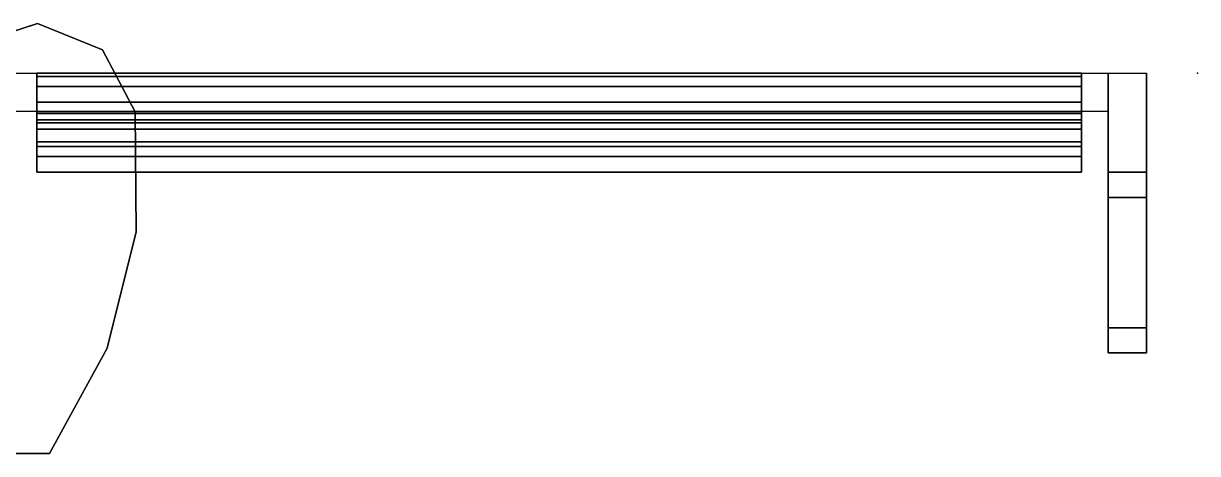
# Model space of a CAD drawing. Extents: x -170 to 1783, y -20 to 1205.
# Drawn here: x 480.335 to 482.175, y 358.036 to 358.71 of the extents above; entities that cross this region are included whole.
import ezdxf

# ---------------------------------------------------------------- set-up
doc = ezdxf.new("R2010")
doc.units = 0
doc.header["$LTSCALE"] = 96
doc.header["$MEASUREMENT"] = 0
for name, color, linetype in [('A-FURN-3-PANEL-RACE', 7, 'Continuous'), ('A-FURN-3-PANEL-TRIM', 7, 'Continuous'), ('MAIN_PANEL', 7, 'Continuous'), ('MAIN_PANEL_COMP', 7, 'Continuous')]:
    doc.layers.add(name, color=color, linetype=linetype)

# ---------------------------------------------------------------- blocks, each defined once
blk = doc.blocks.new('EC-EFN-456')
at = {"layer": 'A-FURN-3-PANEL-TRIM', "color": 60, "linetype": 'Continuous'}
for points in [[(47.4, -0.1348, 3.8013), (47.4, 0.3185, 3.8013), (47.4, 0.3185, 4.013), (47.4, -0.1348, 4.013)], [(48.0395, -0.0114, 3.8013), (48.0735, -0.1159, 3.8013), (48.0735, -0.1159, 4.013), (48.0395, -0.0114, 4.013)], [(48.0735, -0.1159, 3.8013), (48.0322, -0.2178, 3.8013), (48.0322, -0.2178, 4.013), (48.0735, -0.1159, 4.013)], [(47.5649, -0.2249, 3.8013), (47.4, -0.1348, 3.8013), (47.4, -0.1348, 4.013), (47.5649, -0.2249, 4.013)], [(48.0322, -0.2178, 3.8013), (47.935, -0.269, 3.8013), (47.935, -0.269, 4.013), (48.0322, -0.2178, 4.013)], [(47.7471, -0.2706, 3.8013), (47.5649, -0.2249, 3.8013), (47.5649, -0.2249, 4.013), (47.7471, -0.2706, 4.013)], [(47.935, -0.269, 3.8013), (47.7471, -0.2706, 3.8013), (47.7471, -0.2706, 4.013), (47.935, -0.269, 4.013)]]:
    blk.add_3dface(points, dxfattribs=at)
for points, invisible_edges in [([(47.9, 0.3185, 3.8013), (47.4, -0.1348, 3.8013), (47.9639, 0.0847, 3.8013), (47.9163, 0.1973, 3.8013)], 3), ([(47.9, 0.3185, 4.013), (47.9163, 0.1973, 4.013), (47.9639, 0.0847, 4.013), (47.4, -0.1348, 4.013)], 12), ([(47.9, 0.3185, 3.8013), (47.4, 0.3185, 3.8013), (47.4, -0.1348, 3.8013)], 12), ([(47.4, -0.1348, 4.013), (47.4, 0.3185, 4.013), (47.9, 0.3185, 4.013)], 12), ([(47.9639, 0.0847, 3.8013), (47.4, -0.1348, 3.8013), (48.0735, -0.1159, 3.8013), (48.0395, -0.0114, 3.8013)], 3), ([(47.9639, 0.0847, 4.013), (48.0395, -0.0114, 4.013), (48.0735, -0.1159, 4.013), (47.4, -0.1348, 4.013)], 12), ([(48.0735, -0.1159, 3.8013), (47.4, -0.1348, 3.8013), (47.935, -0.269, 3.8013), (48.0322, -0.2178, 3.8013)], 3), ([(48.0735, -0.1159, 4.013), (48.0322, -0.2178, 4.013), (47.935, -0.269, 4.013), (47.4, -0.1348, 4.013)], 12), ([(47.935, -0.269, 3.8013), (47.4, -0.1348, 3.8013), (47.5649, -0.2249, 3.8013), (47.7471, -0.2706, 3.8013)], 1), ([(47.935, -0.269, 4.013), (47.7471, -0.2706, 4.013), (47.5649, -0.2249, 4.013), (47.4, -0.1348, 4.013)], 8)]:
    blk.add_3dface(points, dxfattribs=dict(at, invisible_edges=invisible_edges))
blk = doc.blocks.new('EC-EC-1')
at = {"layer": 'A-FURN-3-PANEL-RACE', "color": 40, "linetype": 'Continuous'}
for points, invisible_edges in [([(0, 0, 3.515), (0, 0, 0.3963), (0, 1.8399, 0.3963), (0, 1.8399, 3.515)], 8), ([(0.155, 1.8399, 3.1951), (0, 1.8399, 3.515), (0, 1.8399, 0.3963), (0.155, 1.8399, 1.4986)], 5), ([(0.1945, 1.8399, 1.4986), (0.155, 1.8399, 1.4986), (0, 1.8399, 0.3963), (0.438, 1.8399, 0.3963)], 10), ([(0.438, 1.8399, 3.245), (0.438, 1.8399, 3.515), (0, 1.8399, 3.515), (0.155, 1.8399, 3.1951)], 4), ([(0.438, 1.7799, 3.515), (0, 1.7799, 3.515), (0, 1.8399, 3.515), (0.438, 1.8399, 3.515)], 2), ([(0.3985, 1.8399, 1.7894), (0.1945, 1.8399, 1.4986), (0.438, 1.8399, 0.3963), (0.438, 1.8399, 1.7894)], 2), ([(0.438, 1.8399, 0.3963), (0.438, 1.7799, 0.4563), (0.438, 1.7799, 1.7894), (0.438, 1.8399, 1.7894)], 1), ([(0.06, 1.7799, 0.4563), (0.06, 1.7799, 3.515), (0.155, 1.7799, 3.1951), (0.155, 1.7799, 1.4986)], 10), ([(0.438, 1.7799, 0.4563), (0.06, 1.7799, 0.4563), (0.155, 1.7799, 1.4986), (0.1945, 1.7799, 1.4986)], 10), ([(0.155, 1.7799, 3.1951), (0.06, 1.7799, 3.515), (0.438, 1.7799, 3.515), (0.438, 1.7799, 3.245)], 1), ([(0.438, 1.7799, 1.7894), (0.438, 1.7799, 0.4563), (0.1945, 1.7799, 1.4986), (0.3985, 1.7799, 1.7894)], 2), ([(0, 0.1015, 4.0847), (0, 0.1015, 3.515), (0, 1.7384, 3.515), (0, 1.7384, 4.0847)], 2), ([(0.06, 1.7384, 3.515), (0.06, 1.7384, 4.0847), (0, 1.7384, 4.0847), (0, 1.7384, 3.515)], 2), ([(0.0632, 1.7384, 4.1093), (0.0053, 1.7384, 4.1248), (0, 1.7384, 4.0847), (0.06, 1.7384, 4.0847)], 5), ([(0.0727, 1.7384, 4.1322), (0.0208, 1.7384, 4.1622), (0.0053, 1.7384, 4.1248), (0.0632, 1.7384, 4.1093)], 5), ([(0.0878, 1.7384, 4.1519), (0.0454, 1.7384, 4.1943), (0.0208, 1.7384, 4.1622), (0.0727, 1.7384, 4.1322)], 5), ([(0.1075, 1.7384, 4.1669), (0.0775, 1.7384, 4.2189), (0.0454, 1.7384, 4.1943), (0.0878, 1.7384, 4.1519)], 5), ([(0.06, 0.1015, 4.0847), (0.06, 1.7384, 4.0847), (0.06, 1.7384, 3.515), (0.06, 0.1015, 3.515)], 4), ([(0.1304, 1.7384, 4.1764), (0.1149, 1.7384, 4.2344), (0.0775, 1.7384, 4.2189), (0.1075, 1.7384, 4.1669)], 5), ([(0.155, 1.7384, 4.1797), (0.155, 1.7384, 4.2397), (0.1149, 1.7384, 4.2344), (0.1304, 1.7384, 4.1764)], 4), ([(0.06, 0.1015, 3.515), (0, 0.1015, 3.515), (0, 0.1015, 4.0847), (0.06, 0.1015, 4.0847)], 4), ([(0.0632, 0.1015, 4.1093), (0.06, 0.1015, 4.0847), (0, 0.1015, 4.0847), (0.0053, 0.1015, 4.1248)], 10), ([(0.0727, 0.1015, 4.1322), (0.0632, 0.1015, 4.1093), (0.0053, 0.1015, 4.1248), (0.0208, 0.1015, 4.1622)], 10), ([(0.0878, 0.1015, 4.1519), (0.0727, 0.1015, 4.1322), (0.0208, 0.1015, 4.1622), (0.0454, 0.1015, 4.1943)], 10), ([(0.1075, 0.1015, 4.1669), (0.0878, 0.1015, 4.1519), (0.0454, 0.1015, 4.1943), (0.0775, 0.1015, 4.2189)], 10), ([(0.1304, 0.1015, 4.1764), (0.1075, 0.1015, 4.1669), (0.0775, 0.1015, 4.2189), (0.1149, 0.1015, 4.2344)], 10), ([(0.155, 0.1015, 4.1797), (0.1304, 0.1015, 4.1764), (0.1149, 0.1015, 4.2344), (0.155, 0.1015, 4.2397)], 2)]:
    blk.add_3dface(points, dxfattribs=dict(at, invisible_edges=invisible_edges))
for points in [[(0.155, 1.7799, 1.4986), (0.155, 1.7799, 3.1951), (0.155, 1.8399, 3.1951), (0.155, 1.8399, 1.4986)], [(0.1945, 1.8399, 1.4986), (0.1945, 1.7799, 1.4986), (0.155, 1.7799, 1.4986), (0.155, 1.8399, 1.4986)], [(0.155, 1.7799, 3.1951), (0.438, 1.7799, 3.245), (0.438, 1.8399, 3.245), (0.155, 1.8399, 3.1951)], [(0.3985, 1.8399, 1.7894), (0.3985, 1.7799, 1.7894), (0.1945, 1.7799, 1.4986), (0.1945, 1.8399, 1.4986)], [(0.438, 1.8399, 1.7894), (0.438, 1.7799, 1.7894), (0.3985, 1.7799, 1.7894), (0.3985, 1.8399, 1.7894)], [(0.438, 1.7799, 3.245), (0.438, 1.7799, 3.515), (0.438, 1.8399, 3.515), (0.438, 1.8399, 3.245)], [(0.06, 1.7384, 3.515), (0, 1.7384, 3.515), (0, 1.7799, 3.515), (0.06, 1.7799, 3.515)], [(0.0053, 0.1015, 4.1248), (0, 0.1015, 4.0847), (0, 1.7384, 4.0847), (0.0053, 1.7384, 4.1248)], [(0.0208, 0.1015, 4.1622), (0.0053, 0.1015, 4.1248), (0.0053, 1.7384, 4.1248), (0.0208, 1.7384, 4.1622)], [(0.0454, 0.1015, 4.1943), (0.0208, 0.1015, 4.1622), (0.0208, 1.7384, 4.1622), (0.0454, 1.7384, 4.1943)], [(0.0775, 0.1015, 4.2189), (0.0454, 0.1015, 4.1943), (0.0454, 1.7384, 4.1943), (0.0775, 1.7384, 4.2189)], [(0.0632, 1.7384, 4.1093), (0.06, 1.7384, 4.0847), (0.06, 0.1015, 4.0847), (0.0632, 0.1015, 4.1093)], [(0.0727, 1.7384, 4.1322), (0.0632, 1.7384, 4.1093), (0.0632, 0.1015, 4.1093), (0.0727, 0.1015, 4.1322)], [(0.0878, 1.7384, 4.1519), (0.0727, 1.7384, 4.1322), (0.0727, 0.1015, 4.1322), (0.0878, 0.1015, 4.1519)], [(0.1149, 0.1015, 4.2344), (0.0775, 0.1015, 4.2189), (0.0775, 1.7384, 4.2189), (0.1149, 1.7384, 4.2344)], [(0.1075, 1.7384, 4.1669), (0.0878, 1.7384, 4.1519), (0.0878, 0.1015, 4.1519), (0.1075, 0.1015, 4.1669)], [(0.1304, 1.7384, 4.1764), (0.1075, 1.7384, 4.1669), (0.1075, 0.1015, 4.1669), (0.1304, 0.1015, 4.1764)], [(0.155, 0.1015, 4.2397), (0.1149, 0.1015, 4.2344), (0.1149, 1.7384, 4.2344), (0.155, 1.7384, 4.2397)], [(0.155, 1.7384, 4.1797), (0.1304, 1.7384, 4.1764), (0.1304, 0.1015, 4.1764), (0.155, 0.1015, 4.1797)], [(0.155, 0.1015, 4.1797), (0.155, 0.1015, 4.2397), (0.155, 1.7384, 4.2397), (0.155, 1.7384, 4.1797)], [(0.06, 0.1015, 3.515), (0.06, 0.06, 3.515), (0, 0.06, 3.515), (0, 0.1015, 3.515)]]:
    blk.add_3dface(points, dxfattribs=at)
at = {"layer": 'MAIN_PANEL_COMP', "color": 7, "linetype": 'Continuous'}
blk.add_point((0, 1.92), dxfattribs=at)
blk.add_point((0, 1.92), dxfattribs=at)

msp = doc.modelspace()

# ---------------------------------------------------------------- block references
at = {"layer": 'MAIN_PANEL', "color": 47, "linetype": 'Continuous', "rotation": 90}
msp.add_blockref('EC-EFN-456', (480.24146, 310.63599), dxfattribs=at)
at = {"layer": 'MAIN_PANEL_COMP', "color": 47, "linetype": 'Continuous', "rotation": 270}
msp.add_blockref('EC-EC-1', (480.2546, 358.63155), dxfattribs=at)

doc.saveas('drawing.dxf')
